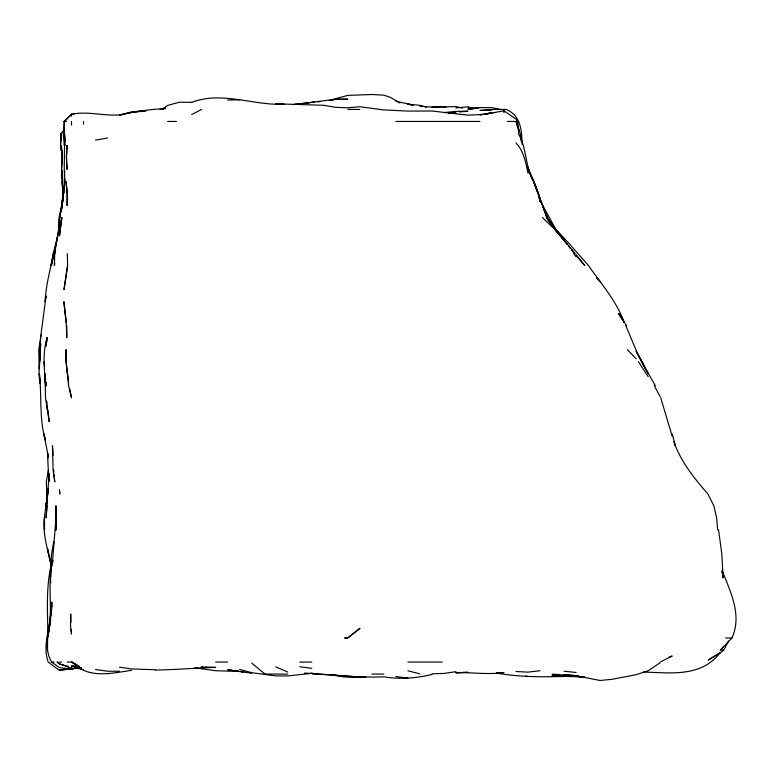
<?xml version="1.0" encoding="UTF-8"?>
<svg xmlns="http://www.w3.org/2000/svg" width="775" height="775" viewBox="0 0 775 775"><rect width="100%" height="100%" fill="white"/><g stroke="black" fill="none" stroke-linecap="round" stroke-linejoin="round"><path stroke-width="1.16" d="M165.211 108.694C149.837 109.072 134.608 111.881 119.563 114.874C103.453 116.192 87.439 110.912 71.503 114.245L64.509 121.442L63.763 133.455L64.683 145.468L64.664 134.656L64.247 169.493L64.829 181.505L64.809 179.102M66.795 325.674L66.757 337.687L66.388 325.674L63.87 301.649L66.33 322.4M51.789 606.796L51.818 601.991C52.777 621.947 40.988 643.25 51.576 662.063L59.491 667.604L71.503 669.251L78.062 667.556L71.503 669.096L59.491 669.774L59.491 670.452L71.503 668.796L69.101 668.99M47.633 638.028L47.478 650.613M64.712 170.694L63.734 193.527L64.722 181.505M47.42 497.472L49.174 473.448M73.906 114.322L71.503 114.187L64.015 121.442L64.335 145.468L64.732 137.059M54.686 263.2L54.434 265.602L54.667 253.59L58.687 229.565L59.026 217.552L63.027 200.076M50.762 611.601L49.726 626.016M50.782 609.198C51.198 626.917 41.811 644.558 48.234 662.063L59.491 670.452M59.297 226.184L59.191 229.565L59.307 227.201M59.491 220.546L63.114 194.728L61.864 205.54C64.393 189.584 60.305 173.561 62.01 157.48L62.388 161.084L61.37 145.468L61.68 147.87M50.84 576.765L51.305 565.953C47.885 589.959 53.32 614.304 47.478 638.028L49.988 623.836M61.37 211.546L62.291 203.35M46.674 342.492L46.897 337.687L45.744 346.425L46.161 344.245M53.543 545.523L53.727 541.919C50.888 555.297 49.852 569.121 50.762 582.771M49.222 474.649L48.835 481.856L47.478 452.358L48.476 457.822L43.884 433.797L45.279 439.26M52.148 565.953L55.994 517.894L56.129 529.906M46.926 505.881L46.132 517.894L47.478 499.168L47.11 503.643M58.687 229.565L59.588 217.552L62.078 205.54L63.405 193.527L61.952 207.942M61.167 140.662L61.651 134.656M46.113 296.186L45.066 301.649C46.51 275.793 55.887 251.488 59.288 226.019M39.874 356.907L39.283 368.919L38.75 349.699L40.736 337.687M61.932 205.54L63.124 193.527L61.874 181.505M58.929 229.565L59.268 226.358M62.436 161.084L61.525 169.493L62.417 179.102M59.762 221.999L60.033 219.771M40.746 343.151L38.953 373.734L39.961 383.344M40.62 344.245L39.477 361.712L40.552 337.687L46.054 296.186M67.599 265.602L63.996 289.637L67.59 265.602L67.328 253.59M50.792 567.038C45.928 589.339 47.692 611.843 47.856 634.425M55.742 245.946L56.236 242.672M46.49 342.056L47.168 337.687C42.121 353.206 44.543 369.782 45.618 385.747L44.95 373.734L45.512 397.759L49.242 421.784L47.885 409.772M52.661 562.669L53 560.49M723.501 650.051L720.566 650.051L731.9 638.028C742.45 615.04 730.321 591.732 722.087 570.322M46.887 499.933L45.909 505.881L48.496 488.405M47.818 636.943L49.154 629.3M50.375 621.647L50.762 619.467M48.37 488.744L44.291 517.894L44.475 529.906L44.514 517.894C42.46 533.975 47.711 549.388 51.053 564.859L47.478 548.371L48.699 553.941M48.496 469.844L46.297 481.856L46.907 495.855M55.296 250.315L54.521 253.59L55.538 249.221M41.007 336.592L41.54 334.412M56.236 241.577L57.631 236.113M56.11 242.672L53.204 253.59L51.412 265.602L53.533 253.59L50.869 265.602L54.773 253.59M728.461 641.041L723.85 650.051L720.256 652.967L708.234 660.009L720.256 652.482C701.452 677.583 670.685 672.778 643.366 672.051M64.005 129.754L61.293 133.455L60.469 145.468L62.446 157.48M720.566 650.051L723.472 646.35M191.648 114.555L201.674 109.43M661.182 661.559L672.196 656.008L668.922 657.336M164.387 108.481L162.227 109.43L167.613 105.41L179.635 102.174L191.648 102.339M191.648 102.397C221.669 90.753 253.241 105.7 284.154 104.228M165.482 107.744L160.154 109.43L162.285 109.246M329.259 100.421L347.82 95.373L371.855 94.502L383.867 95.151L390.542 97.408L399.881 103.027M486.526 114.196L491.989 112.859L479.977 114.574L467.964 115.155L431.917 111.009L407.892 111.087L383.867 109.934L359.832 106.737L347.82 107.793L335.808 107.347L323.795 105.303L275.745 103.782L282.952 104.199M479.977 115.213L482.157 114.71M484.346 114.216L504.002 110.844L516.014 119.088L517.545 121.442L519.231 132.36M484.346 114.303L490.895 112.937M431.917 674.512C416.233 678.261 399.823 679.52 383.867 676.827C367.825 677.457 351.772 676.837 335.808 675.228L359.832 676.953M95.538 140.13L107.551 138.018M293.212 104.644L335.808 99.229L347.82 99.161L335.808 99.442M131.576 670.336C111.813 673.184 87.701 679.355 72.53 662.063L79.854 667.275M455.952 671.663L443.93 673.456L431.917 673.785M305.234 103.462L308.508 102.997M303.044 103.453L314.185 102.145M540.039 670.704L528.027 672.138L516.014 671.489M331.002 100.421L333.405 100.149M311.782 102.523L314.185 102.261M317.789 101.883L320.191 101.622M443.93 112.617L455.952 111.348L467.964 111.203L459.556 111.949M455.952 107.928L467.964 106.814L472.353 108.122M293.764 104.422L299.77 103.918M59.491 669.774L66.698 669.183M81.113 667.653L71.503 668.331L59.491 663.913L57.127 662.063L59.491 663.913L68.229 666.345M365.848 676.943C354.446 677.699 342.695 677.65 331.613 674.657M491.989 112.714L495.593 112.501M155.601 670.017C175.693 669.803 195.649 667.905 215.673 667.43L204.862 666.868M455.952 672.778L467.964 672.322L455.952 672.661C471.985 672.245 487.988 674.87 504.002 672.545L496.794 672.719M491.989 110.021L479.977 110.438L492.919 109.43L506.259 109.43C520.877 115.601 521.798 130.471 522.088 144.266M443.93 106.795L445.954 107.454L443.93 106.776L431.917 107.115L455.952 106.582L462.501 108.132M227.685 100.043L239.698 99.762M145.991 110.932L131.576 112.394L119.563 115.184L131.576 111.871L145.991 110.573M467.964 107.938L479.977 107.706L467.964 109.43L479.977 107.56L491.989 107.667L500.156 109.43M243.302 671.615L215.673 670.724L194.922 667.808M347.82 109.43L359.832 109.43M64.015 121.442L66.553 121.442M167.613 121.442L176.448 121.442M395.88 121.442L479.977 121.442M507.344 121.442L516.014 121.442L520.151 133.455L521.459 142.193M61.961 133.455L60.76 133.455L60.605 145.468L62.368 155.3M725.594 638.028L731.9 638.028M51.576 662.063L54.143 662.063M59.491 662.063L61.448 662.063M67.28 662.063L71.503 662.063L79.515 666.471M215.673 662.063L227.685 662.063M299.77 662.063L311.782 662.063M407.892 662.063L442.137 662.063M201.258 667.188L203.66 667.178L201.258 667.081M287.757 674.076L266.096 674.076L263.723 673.126L251.71 663.061M371.855 674.076L383.867 674.076M119.563 671.276L107.551 671.218L95.538 669.513M155.601 669.736L131.576 668.941L119.563 667.207M559.269 674.512L552.062 674.347L576.087 675.616L564.074 674.618M496.794 673.126C523.774 677.902 551.19 676.904 578.489 675.974M304.575 673.078L311.782 673.504L311.782 673L312.499 674.076L334.606 675.035M240.899 671.547L243.302 671.702L240.899 671.518M584.495 677.021L552.062 675.916L576.087 675.771L600.112 680.498L612.124 679.297L636.159 674.676L648.171 670.743L660.184 662.664L660.184 662.063M431.917 107.086L419.905 106.175L422.094 106.659M582.093 676.798L576.087 676.342L584.495 677.331M564.074 671.208L576.087 672.506M251.71 673.243L227.685 669.765L233.149 670.52M299.77 666.8L311.782 668.331M395.88 676.575L407.892 678.135M235.329 670.83L238.603 671.286M71.503 667.982L71.503 665.773L75.872 666.393M332.659 674.589L334.761 674.938M412.261 105.1L407.892 104.257L419.905 105.313L426.463 107.241M395.88 101.263L413.356 105.061M332.436 674.589L335.808 675.364L311.782 673.339L287.757 675.945L275.745 675.907L251.71 672.69L239.698 669.464M74.788 667.595L83.516 669.59M71.503 665.773L81.336 668.147M407.892 670.772L419.905 673.853M275.745 666.849L287.757 672.051M71.503 662.063L80.513 667.924M542.413 217.552L552.062 226.891M556.237 230.34L567.387 241.577L588.506 265.602C601.245 283.902 616.522 301.039 624.137 322.303L619.787 313.662L624.137 322.206L618.518 313.662L626.51 325.674M627.411 349.699L636.159 358.777M516.014 142.978C523.842 151.096 525.653 162.585 528.027 173.154M556.237 230.407L564.074 238.816L552.062 225.05L545.813 215.547M559.55 234.864L555.016 229.565L575.157 253.59M561.052 236.637L564.074 240.172L546.365 217.552L550.792 223.994M576.087 255.285L584.825 265.602L576.087 254.82M555.849 230.456L567.281 244.348L564.074 240.298M552.817 226.765L554.338 228.635M571.737 249.899L573.965 252.669L571.747 249.899M573.665 253.59L576.087 256.757M554.716 228.644L547.218 217.552L542.452 205.54L546.423 216.458M554.648 228.644C541.047 211.313 539.129 188.228 528.027 169.493L533.607 181.505C524.898 166.596 527.136 148.248 518.204 133.455M546.821 217.552L552.062 225.467M638.484 361.712L648.171 376.737M554.212 227.85L547.131 217.552L553.621 227.821M540.611 201.558L557.157 231.744M655.33 385.747L648.171 373.104C638.426 358.282 632.865 341.717 625.754 325.674M654.236 385.747L660.184 396.597M673.659 441.411C680.779 461.474 693.945 478.117 707.856 493.869L713.872 505.881L716.643 517.894L717.65 529.906M674.541 443.61L675.471 445.809L672.196 433.952M528.027 167.284L532.415 179.325M540.039 198.768L533.51 181.505L542.694 205.54M533.898 181.505L538.402 193.527L540.039 201.829L538.422 193.527M660.726 397.759L672.196 436.238M45.415 440.355C39.021 418.771 41.918 395.899 39.389 373.734L39.883 380.942M516.014 121.442L519.085 132.36M721.796 571.408L722.252 573.597M722.717 575.777L723.172 577.966L721.796 553.941L718.58 529.906M69.75 389.021L71.503 397.759L68.617 385.747L67.493 373.734L68.655 382.463M61.206 147.647L61.622 149.837M62.048 152.016L62.475 154.206M46.529 401.101L46.849 403.329M47.159 405.558L47.478 407.786M61.981 150.273L62.426 153.876M46.481 401.363L47.478 409.772L47.256 406.168M50.462 558.746L50.743 561.148M50.433 558.746L51.072 564.752M53.64 469.844L53.863 472.246M54.085 474.649L54.763 481.856L53.097 469.844L52.467 445.809L53.107 455.419M62.417 177.901L61.864 170.694L62.388 180.304M71.213 629.474L71.503 634.086L70.515 626.016L70.738 614.003L70.913 622.412M64.742 141.864L64.335 134.656L64.654 145.468M44.543 366.517L44.272 361.712L44.543 365.316M46.703 493.869L46.878 497.472M504.002 110.844L504.002 112.792M83.516 121.442L83.516 124.165M71.503 114.187L71.503 116.182M71.503 121.442L71.503 125.027M55.945 505.881L55.839 529.906L55.945 505.881M67.241 193.527L67.125 205.54L67.289 193.527L65.991 181.505L67.241 193.527M67.028 145.468L66.505 157.48L67.028 169.493L66.359 157.48L67.028 145.468M61.845 217.552L59.491 235.736L61.845 217.552M359.832 628.38L347.82 638.028L344.584 638.028L347.82 637.806L359.832 628.38M455.952 111.513L453.762 111.949L455.952 111.513M455.952 113.208L448.735 113.518L455.952 113.208M528.027 676.556L525.847 676.207L528.027 676.604M600.112 281.742L596.643 277.615L600.112 281.751M570.255 248.048L568.773 246.198L570.264 248.048M642.213 361.712L636.159 351.375L648.171 373.734L642.213 361.712M67.377 373.734L66.108 361.712L66.03 349.699L66.108 361.712L67.377 373.734M59.782 493.869L59.491 490.042L59.782 493.869M46.113 385.747L45.89 382.143L46.113 385.747"/></g></svg>
